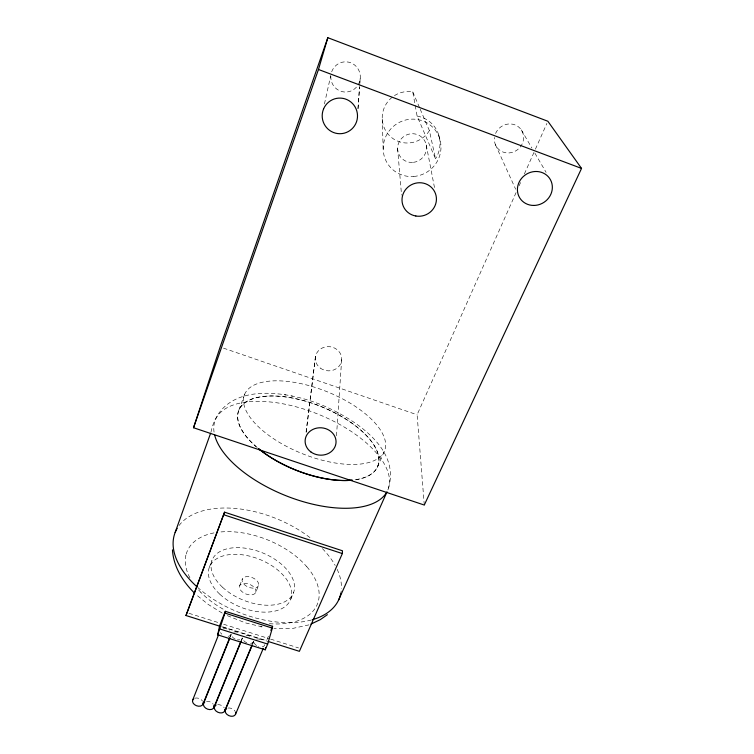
<?xml version="1.0" encoding="UTF-8"?>
<svg xmlns="http://www.w3.org/2000/svg" width="754" height="754" viewBox="0 0 754 754"><rect width="100%" height="100%" fill="white"/><g stroke="black" fill="none" stroke-linecap="round" stroke-linejoin="round"><path stroke-width="0.57" stroke-dasharray="3.77 2.83" d="M336.491 435.831L341.722 358.64M357.999 108.595L359.592 86.531M359.677 85.372L360.092 79.566M358.009 108.727L359.573 86.964M359.903 82.384L360.318 76.654M306.152 432.07L315.483 356.633M306.115 432.315L315.445 356.849M324.437 103.92L330.742 75.607M210.969 432.212C221.883 379.073 290.073 390.619 326.228 406.924C357.132 420.864 402.485 450.741 387.499 490.741M238.943 409.959L244.73 394.154M209.376 567.244L211.968 560.392M239.649 585.735L242.326 578.987M230.111 636.715L230.988 634.538M230.338 636.923L231.214 634.745M255.719 592.446A8.709 5.174 22 0 0 245.399 583.351A8.709 5.174 22 0 0 241.883 591.588A8.709 5.174 22 0 0 255.719 592.446L258.452 585.717A8.737 5.137 22 0 0 248.085 576.631A8.737 5.137 22 0 0 244.588 584.812A8.737 5.137 22 0 0 258.452 585.717M240.894 641.334L242.222 638.082A5.73 3.629 22.4 0 1 237.453 639.788M241.553 640.448L242.439 638.28M252.543 643.784L253.438 641.616M252.731 643.973L253.627 641.814M266.973 639.637L268.697 635.537M290.742 599.176L293.598 592.437M377.396 467.094L384.172 451.627A75.428 33.355 21.9 0 0 292.222 382.033A75.428 33.355 21.9 0 0 267.293 434.266A75.428 33.355 21.9 0 0 384.172 451.627M424.276 505.048L417.113 414.766L516.726 191.13M519.12 185.757L520.552 182.534M524.388 173.929L534.925 150.272M535.397 149.198L546.895 123.402M308.923 624.878L292.806 628.402L273.938 628.516M355.106 479.827L360.44 478.771A74.948 34.203 21.9 0 0 361.562 430.836L356.821 426.868A74.948 34.203 21.9 0 0 312.91 403.475A74.948 34.203 21.9 0 0 266.69 396.123M266.68 396.152L261.289 396.727A74.948 34.203 21.9 0 0 251.346 442.174L256.143 446.651M227.293 615.632L245.408 622.889L263.966 627.262M260.705 626.753L261.723 626.913M284.484 394.719L285.889 394.973M291.364 395.954L292.514 396.17M188.971 613.304L219.16 622.842M223.636 624.255L269.489 638.751M270.601 639.109L298.565 647.94M222.93 626.894L266.539 640.664M221.912 626.866L266.822 641.041M223.486 348.141L417.113 414.766M222.194 613.068L208.292 604.482L196.294 594.783M521.278 129.858L531.919 148.086M534.878 153.147L546.113 172.383M495.378 144.57L515.661 189.235M429.403 130.63A25.985 25.372 -51.6 0 1 396.821 140.772A25.985 25.372 -51.6 0 1 383.503 109.754A25.985 25.372 -51.6 0 1 412.768 91.894L417.103 116.088L435.52 158.774L429.403 130.63L420.166 109.113M412.768 91.894L419.705 108.039M438.875 135.352L440.327 141.092M426.236 144.957L434.596 188.104M397.603 148.472L401.543 195.088M382.231 118.925L383.211 149.688M257.18 447.537A74.9 34.184 21.9 0 1 260.526 396.84A74.9 34.184 21.9 0 1 361.279 430.609A74.9 34.184 21.9 0 1 353.965 479.978M214.07 432.165A93.081 43.826 21.9 0 1 307.557 410.28A93.081 43.826 21.9 0 1 387.499 490.75M311.242 620.024A88.454 50.49 22 0 1 197.802 587.536M179.047 525.538A88.454 50.49 22 0 1 311.779 539.025M322.41 548.592A88.454 50.49 22 0 1 335.219 565.491M337.17 569.336A88.454 50.49 22 0 1 341.402 588.657M341.213 590.966A88.454 50.49 22 0 1 340.855 593.228M306.831 566.735A70.282 40.942 22 0 1 299.215 620.278A69.707 40.622 22 0 1 291.091 622.615A70.282 40.942 22 0 1 268.726 623.615M223.09 609.128A70.282 40.942 22 0 1 200.771 592.286M189.923 577.8A70.282 40.942 22 0 1 186.172 554.02M200.837 592.305A69.707 40.622 22 0 1 198.622 589.939M186.247 554.039A70.292 40.952 22 0 1 210.064 533.804A69.66 40.575 22 0 1 214.447 532.805M220.997 531.928A70.292 40.952 22 0 1 259.828 537.046A70.282 40.942 22 0 1 300.61 560.316A69.66 40.565 22 0 1 306.831 566.782M235.135 639.053A5.73 3.629 22.4 0 1 231.469 634.416M233.891 632.022A5.73 3.629 22.4 0 1 239.781 633.294M206.53 701.371A5.532 3.855 22.6 0 1 213.194 704.17M264.758 644.642A5.721 3.61 23.6 0 1 262.166 646.885M258.801 646.593A5.721 3.61 23.6 0 1 258.415 646.47M256.596 645.556A5.721 3.61 23.6 0 1 253.909 641.767M256.558 639.006A5.721 3.61 23.6 0 1 262.731 640.796M228.179 708.034A5.523 3.836 24.1 0 1 235.352 711.691M253.523 641.371A5.721 3.619 23 0 1 249.866 643.435M246.784 642.776A5.721 3.619 23 0 1 242.703 637.959M246.096 635.415A5.721 3.619 23 0 1 251.271 637.045M217.718 704.67A5.532 3.845 23.3 0 1 224.221 707.789M231.073 634.293A5.74 3.638 21.8 0 1 228.047 636.301M221.846 634.189A5.74 3.638 21.8 0 1 220.554 632.54M223.354 628.374A5.74 3.638 21.8 0 1 229.518 630.467M195.003 698.176A5.542 3.864 21.9 0 1 202.534 701.116M417.103 116.088A28.756 28.077 -39.1 0 1 435.52 158.774M331.675 71.809A15.108 14.76 -88.8 0 1 355.926 66.173A15.108 14.76 -88.8 0 1 350.78 91.064A15.108 14.76 -88.8 0 1 330.827 75.918M495.566 133.486A15.005 14.128 -41.3 0 1 519.883 128.133A15.005 14.128 -41.3 0 1 513.314 152.035A15.005 14.128 -41.3 0 1 494.483 137.426M222.59 587.319A43.855 25.523 22 0 0 292.863 594.105A43.855 25.523 22 0 0 242.873 547.904A43.855 25.523 22 0 0 222.59 587.319M219.866 594.275A43.713 25.702 22 0 0 290.007 600.853A43.713 25.702 22 0 0 240.272 554.567A43.713 25.702 22 0 0 219.866 594.275M413.767 176.464A29.161 28.454 -37.4 0 0 436.236 131.498A29.161 28.454 -37.4 0 0 386.265 135.55A29.161 28.454 -37.4 0 0 413.767 176.464M320.28 368.075A13.214 12.102 5.5 0 0 341.581 360.761A13.214 12.102 5.5 0 0 323.702 347.396A13.214 12.102 5.5 0 0 320.28 368.075M413.409 162.336A14.58 14.232 -37.4 0 0 423.842 139.49A14.58 14.232 -37.4 0 0 398.923 142.393A14.58 14.232 -37.4 0 0 413.409 162.336"/><path stroke-width="1.13" d="M267.943 641.4L299.385 651.324L342.335 553.568L342.467 550.788L224.551 512.173L185.984 615.518L220.79 626.508M272.335 628.12L272.58 626.31L225.314 611.306L219.574 625.839L217.708 634.859L265.248 649.825L267.679 644.067L272.335 628.12L224.956 613.087L225.314 611.306M265.248 649.825L265.568 647.535M185.984 615.518L224.551 512.173M193.524 427.735L318.471 69.481L327.82 37.7L547.856 121.243L581.541 168.415L424.276 505.048L193.524 427.735L220.149 346.991L327.82 37.7M217.708 634.859L224.956 613.087M175.145 532.484L210.573 433.314M192.732 699.948L218.679 634.472M202.939 704.245L229.668 637.799M203.627 703.303L229.904 638.007M213.834 707.591L240.894 641.334M214.504 706.649L241.101 641.541M224.692 710.928L252.09 644.868M225.352 709.976L252.279 645.056M235.54 714.264L263.269 648.383M270.856 630.41L272.58 626.31M338.631 599.986L387.028 491.806M327.377 614.68L320.327 619.618L310.94 624.086M220.017 629.024L267.679 644.067M223.929 514.822L342.335 553.568M318.471 69.481L581.541 168.415M194.645 593.219C182.873 581.739 173.401 566.612 172.459 549.836M351.929 480.204A74.9 34.184 21.9 0 1 258.669 448.771M386.482 492.616A93.081 43.826 21.9 0 1 296.237 499.497A93.081 43.826 21.9 0 1 214.654 435.058M340.855 593.228A88.454 50.49 22 0 1 312.231 619.75M196.992 586.81A88.454 50.49 22 0 1 177.19 528.309M352.212 480.166A74.948 34.203 21.9 0 1 304.691 473.352A74.948 34.203 21.9 0 1 258.782 448.866M213.825 705.329A5.532 3.855 22.6 0 1 207.576 709.156A5.532 3.855 22.6 0 1 204.72 702.031M235.653 712.587A5.523 3.836 24.1 0 1 228.848 715.631A5.523 3.836 24.1 0 1 226.652 708.534M224.833 709.26A5.532 3.845 23.3 0 1 217.774 712.2A5.532 3.845 23.3 0 1 216.106 705.065M203.118 702.577A5.542 3.864 21.9 0 1 196.266 705.65A5.542 3.864 21.9 0 1 193.844 698.685M310.95 451.995A15.495 13.695 5.5 0 0 335.888 443.814A15.495 13.695 5.5 0 0 314.908 428.602A15.495 13.695 5.5 0 0 310.95 451.995M415.85 216.012A17.295 16.682 -21.2 0 0 435.52 193.731A17.295 16.682 -21.2 0 0 406.274 188.754A17.295 16.682 -21.2 0 0 415.85 216.012M323.579 108.925A17.823 17.662 81.6 0 0 342.052 133.581A17.823 17.662 81.6 0 0 353.928 105.174A17.823 17.662 81.6 0 0 323.579 108.925M533.747 205.446A17.851 16.588 -33.6 0 0 550.543 179.923A17.851 16.588 -33.6 0 0 520.335 180.027A17.851 16.588 -33.6 0 0 533.747 205.446"/></g></svg>
